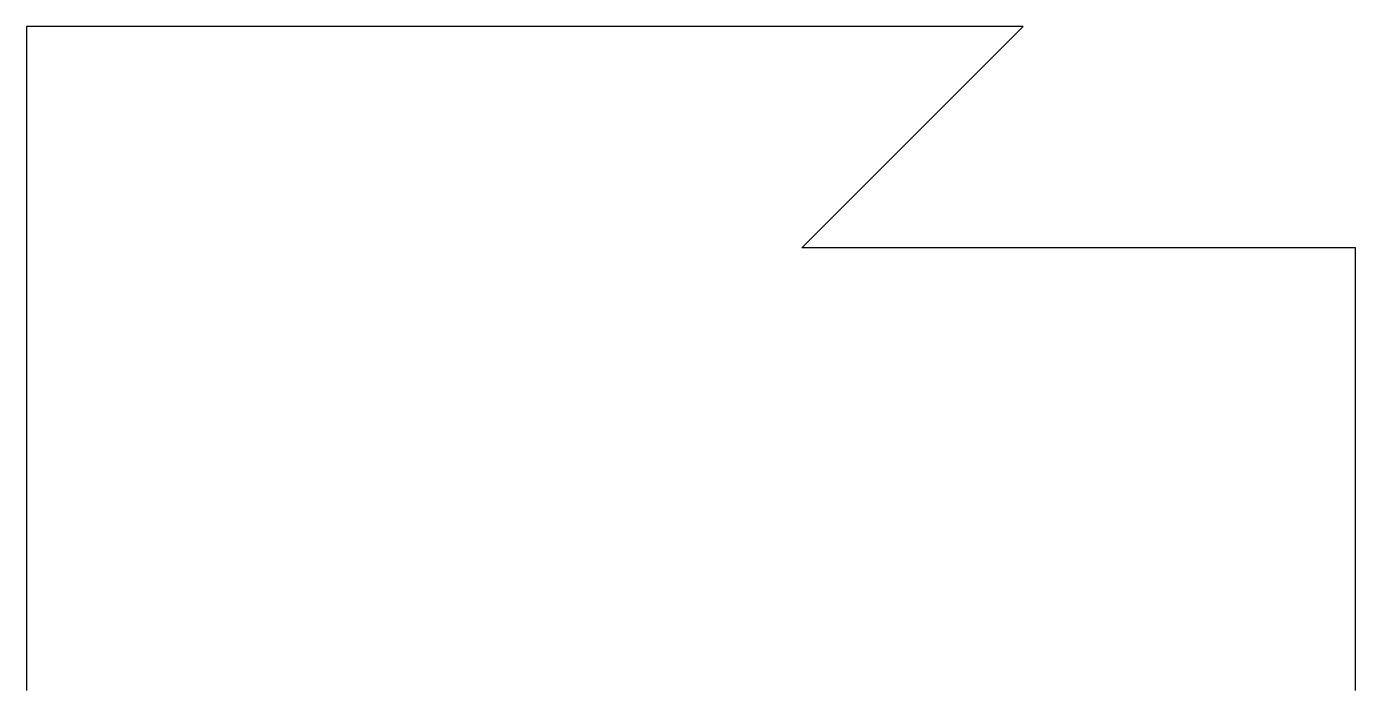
# Model space of a CAD drawing. Header units: inches. Extents: x -1.2 to 0, y 0 to 0.6.
import ezdxf

# ---------------------------------------------------------------- set-up
doc = ezdxf.new("R2010")
doc.units = ezdxf.units.IN
doc.layers.add('PROF', color=7, linetype='CONTINUOUS')

msp = doc.modelspace()

# ---------------------------------------------------------------- linework, layer by layer
at = {"layer": 'PROF'}
for p, q in [((-0.3, 0.6), (-1.2, 0.6)), ((-1.2, 0.6), (-1.2, 0)), ((-0.5, 0.4), (-0.3, 0.6)), ((0, 0.4), (-0.5, 0.4)), ((0, 0), (0, 0.4))]:
    msp.add_line(p, q, dxfattribs=at)

doc.saveas('drawing.dxf')
